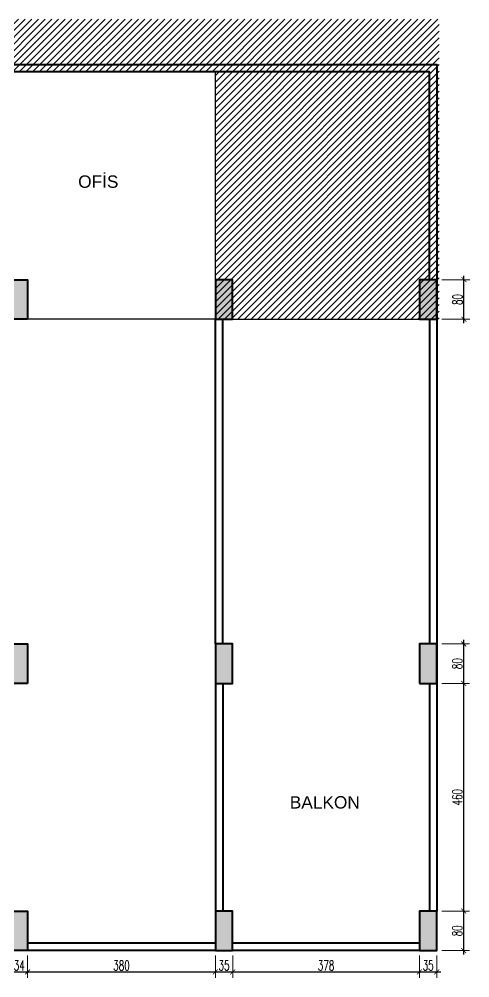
# Model space of a CAD drawing. Header units: millimetres. Extents: x 567392 to 582402, y 4512800 to 4518063.
# Drawn here: x 576047 to 576959, y 4516126 to 4518063 of the extents above; entities that cross this region are included whole.
import ezdxf

# ---------------------------------------------------------------- set-up
doc = ezdxf.new("R2010")
doc.units = ezdxf.units.MM
doc.layers.add('A-STRC-01', color=2, linetype='Continuous', lineweight=40)
for name, color, linetype in [('a_dim', 1, 'Continuous'), ('a_furn', 1, 'Continuous'), ('seramik', 251, 'Continuous')]:
    doc.layers.add(name, color=color, linetype=linetype)
doc.styles.add('OLCU', font='SIMPLEX.shx', dxfattribs={"width": 0.65})
doc.styles.get("Standard").update_dxf_attribs({"font": 'Arial.ttf'})
doc.dimstyles.new('OLCU-İC', dxfattribs={"dimtxt": 20, "dimasz": 10, "dimexe": 12, "dimexo": 10, "dimgap": 3, "dimtad": 1, "dimdec": 0, "dimdsep": 46, "dimtxsty": 'OLCU', "dimblk": 'ARCHTICK', "dimcen": 2, "dimdle": 8, "dimclrd": 73, "dimclre": 1, "dimclrt": 1, "dimadec": 0, "dimazin": 0, "dimtfac": 1, "dimtdec": 0, "dimtix": 1, "dimtmove": 2, "dimatfit": 3, "dimldrblk": 'DOT', "dimfxl": 100, "dimfxlon": 1, "dimtvp": 1, "dimtolj": 1, "dimlwd": -1, "dimlwe": 0, "dimarcsym": 0})

# ---------------------------------------------------------------- blocks, each defined once
blk = doc.blocks.new('_ArchTick')
at = {"const_width": 0.15}
blk.add_lwpolyline([(-0.5, -0.5), (0.5, 0.5)], dxfattribs=at)
blk = doc.blocks.new('*D121')
at = {"layer": 'a_dim', "color": 1, "lineweight": 0, "transparency": 16777216}
for p, q in [((576029.7, 4516170.7), (576029.7, 4516125.7)), ((576063.7, 4516170.7), (576063.7, 4516125.7))]:
    blk.add_line(p, q, dxfattribs=at)
at = {"layer": 'a_dim', "color": 73, "transparency": 16777216}
blk.add_line((576021.7, 4516137.7), (576071.7, 4516137.7), dxfattribs=at)
at = {"layer": 'Defpoints', "color": 0, "transparency": 16777216}
for p in [(576029.7, 4516180.7), (576063.7, 4516180.7), (576063.7, 4516137.7)]:
    blk.add_point(p, dxfattribs=at)
at = {"layer": 'a_dim', "color": 73, "transparency": 16777216, "xscale": 10, "yscale": 10, "zscale": 10, "rotation": 180}
blk.add_blockref('_ArchTick', (576029.7, 4516137.7), dxfattribs=at)
at = {"layer": 'a_dim', "color": 73, "transparency": 16777216, "xscale": 10, "yscale": 10, "zscale": 10}
blk.add_blockref('_ArchTick', (576063.7, 4516137.7), dxfattribs=at)
at = {"layer": 'a_dim', "color": 3, "transparency": 16777216, "insert": (576046.7, 4516150.7), "char_height": 20, "attachment_point": 5, "style": 'OLCU'}
blk.add_mtext('\\A1;34', dxfattribs=at)
blk = doc.blocks.new('_Dot')
at = {"color": 0, "linetype": 'ByBlock', "lineweight": -2}
blk.add_line((-0.5, 0), (-1, 0), dxfattribs=at)
at = {"color": 0, "linetype": 'ByBlock', "const_width": 0.5}
blk.add_lwpolyline([(-0.25, 0, 1), (0.25, 0, 1)], format="xyb", close=True, dxfattribs=at)
blk = doc.blocks.new('*D122')
at = {"layer": 'a_dim', "color": 1, "lineweight": 0, "transparency": 16777216}
for p, q in [((576063.7, 4516170.7), (576063.7, 4516125.7)), ((576443.7, 4516170.7), (576443.7, 4516125.7))]:
    blk.add_line(p, q, dxfattribs=at)
at = {"layer": 'a_dim', "color": 73, "transparency": 16777216}
blk.add_line((576055.7, 4516137.7), (576451.7, 4516137.7), dxfattribs=at)
at = {"layer": 'Defpoints', "color": 0, "transparency": 16777216}
for p in [(576063.7, 4516180.7), (576443.7, 4516180.7), (576443.7, 4516137.7)]:
    blk.add_point(p, dxfattribs=at)
at = {"layer": 'a_dim', "color": 73, "transparency": 16777216, "xscale": 10, "yscale": 10, "zscale": 10, "rotation": 180}
blk.add_blockref('_ArchTick', (576063.7, 4516137.7), dxfattribs=at)
at = {"layer": 'a_dim', "color": 73, "transparency": 16777216, "xscale": 10, "yscale": 10, "zscale": 10}
blk.add_blockref('_ArchTick', (576443.7, 4516137.7), dxfattribs=at)
at = {"layer": 'a_dim', "color": 3, "transparency": 16777216, "insert": (576253.7, 4516150.7), "char_height": 20, "attachment_point": 5, "style": 'OLCU'}
blk.add_mtext('\\A1;380', dxfattribs=at)
blk = doc.blocks.new('*D123')
at = {"layer": 'a_dim', "color": 1, "lineweight": 0, "transparency": 16777216}
for p, q in [((576443.7, 4516170.7), (576443.7, 4516125.7)), ((576478.7, 4516170.7), (576478.7, 4516125.7))]:
    blk.add_line(p, q, dxfattribs=at)
at = {"layer": 'a_dim', "color": 73, "transparency": 16777216}
blk.add_line((576435.7, 4516137.7), (576486.7, 4516137.7), dxfattribs=at)
at = {"layer": 'Defpoints', "color": 0, "transparency": 16777216}
for p in [(576443.7, 4516180.7), (576478.7, 4516180.7), (576478.7, 4516137.7)]:
    blk.add_point(p, dxfattribs=at)
at = {"layer": 'a_dim', "color": 73, "transparency": 16777216, "xscale": 10, "yscale": 10, "zscale": 10, "rotation": 180}
blk.add_blockref('_ArchTick', (576443.7, 4516137.7), dxfattribs=at)
at = {"layer": 'a_dim', "color": 73, "transparency": 16777216, "xscale": 10, "yscale": 10, "zscale": 10}
blk.add_blockref('_ArchTick', (576478.7, 4516137.7), dxfattribs=at)
at = {"layer": 'a_dim', "color": 3, "transparency": 16777216, "insert": (576461.2, 4516150.7), "char_height": 20, "attachment_point": 5, "style": 'OLCU'}
blk.add_mtext('\\A1;35', dxfattribs=at)
blk = doc.blocks.new('*D124')
at = {"layer": 'a_dim', "color": 1, "lineweight": 0, "transparency": 16777216}
for p, q in [((576478.7, 4516170.7), (576478.7, 4516125.7)), ((576856.7, 4516170.7), (576856.7, 4516125.7))]:
    blk.add_line(p, q, dxfattribs=at)
at = {"layer": 'a_dim', "color": 73, "transparency": 16777216}
blk.add_line((576470.7, 4516137.7), (576864.7, 4516137.7), dxfattribs=at)
at = {"layer": 'Defpoints', "color": 0, "transparency": 16777216}
for p in [(576478.7, 4516180.7), (576856.7, 4516180.7), (576856.7, 4516137.7)]:
    blk.add_point(p, dxfattribs=at)
at = {"layer": 'a_dim', "color": 73, "transparency": 16777216, "xscale": 10, "yscale": 10, "zscale": 10, "rotation": 180}
blk.add_blockref('_ArchTick', (576478.7, 4516137.7), dxfattribs=at)
at = {"layer": 'a_dim', "color": 73, "transparency": 16777216, "xscale": 10, "yscale": 10, "zscale": 10}
blk.add_blockref('_ArchTick', (576856.7, 4516137.7), dxfattribs=at)
at = {"layer": 'a_dim', "color": 3, "transparency": 16777216, "insert": (576667.7, 4516150.7), "char_height": 20, "attachment_point": 5, "style": 'OLCU'}
blk.add_mtext('\\A1;378', dxfattribs=at)
blk = doc.blocks.new('*D125')
at = {"layer": 'a_dim', "color": 1, "lineweight": 0, "transparency": 16777216}
for p, q in [((576856.7, 4516170.7), (576856.7, 4516125.7)), ((576891.7, 4516170.7), (576891.7, 4516125.7))]:
    blk.add_line(p, q, dxfattribs=at)
at = {"layer": 'a_dim', "color": 73, "transparency": 16777216}
blk.add_line((576848.7, 4516137.7), (576899.7, 4516137.7), dxfattribs=at)
at = {"layer": 'Defpoints', "color": 0, "transparency": 16777216}
for p in [(576856.7, 4516180.7), (576891.7, 4516180.7), (576891.7, 4516137.7)]:
    blk.add_point(p, dxfattribs=at)
at = {"layer": 'a_dim', "color": 73, "transparency": 16777216, "xscale": 10, "yscale": 10, "zscale": 10, "rotation": 180}
blk.add_blockref('_ArchTick', (576856.7, 4516137.7), dxfattribs=at)
at = {"layer": 'a_dim', "color": 73, "transparency": 16777216, "xscale": 10, "yscale": 10, "zscale": 10}
blk.add_blockref('_ArchTick', (576891.7, 4516137.7), dxfattribs=at)
at = {"layer": 'a_dim', "color": 3, "transparency": 16777216, "insert": (576874.2, 4516150.7), "char_height": 20, "attachment_point": 5, "style": 'OLCU'}
blk.add_mtext('\\A1;35', dxfattribs=at)
blk = doc.blocks.new('*D126')
at = {"layer": 'a_dim', "color": 1, "lineweight": 0, "transparency": 16777216}
for p, q in [((576901.7, 4516260.7), (576958.2, 4516260.7)), ((576901.7, 4516180.7), (576958.2, 4516180.7))]:
    blk.add_line(p, q, dxfattribs=at)
at = {"layer": 'a_dim', "color": 73, "transparency": 16777216}
blk.add_line((576946.2, 4516172.7), (576946.2, 4516268.7), dxfattribs=at)
at = {"layer": 'Defpoints', "color": 0, "transparency": 16777216}
for p in [(576891.7, 4516260.7), (576946.2, 4516260.7), (576891.7, 4516180.7)]:
    blk.add_point(p, dxfattribs=at)
at = {"layer": 'a_dim', "color": 73, "transparency": 16777216, "xscale": 10, "yscale": 10, "zscale": 10}
for p, rotation in [((576946.2, 4516260.7), 90), ((576946.2, 4516180.7), 270)]:
    blk.add_blockref('_ArchTick', p, dxfattribs=dict(at, rotation=rotation))
at = {"layer": 'a_dim', "color": 3, "transparency": 16777216, "insert": (576933.2, 4516220.7), "char_height": 20, "attachment_point": 5, "rotation": 90, "style": 'OLCU'}
blk.add_mtext('\\A1;80', dxfattribs=at)
blk = doc.blocks.new('*D127')
at = {"layer": 'a_dim', "color": 73, "transparency": 16777216}
blk.add_line((576946.2, 4516252.7), (576946.2, 4516728.7), dxfattribs=at)
at = {"layer": 'a_dim', "color": 1, "lineweight": 0, "transparency": 16777216}
for p, q in [((576901.7, 4516720.7), (576958.2, 4516720.7)), ((576901.7, 4516260.7), (576958.2, 4516260.7))]:
    blk.add_line(p, q, dxfattribs=at)
at = {"layer": 'Defpoints', "color": 0, "transparency": 16777216}
for p in [(576891.7, 4516720.7), (576946.2, 4516720.7), (576891.7, 4516260.7)]:
    blk.add_point(p, dxfattribs=at)
at = {"layer": 'a_dim', "color": 73, "transparency": 16777216, "xscale": 10, "yscale": 10, "zscale": 10}
for p, rotation in [((576946.2, 4516720.7), 90), ((576946.2, 4516260.7), 270)]:
    blk.add_blockref('_ArchTick', p, dxfattribs=dict(at, rotation=rotation))
at = {"layer": 'a_dim', "color": 3, "transparency": 16777216, "insert": (576933.2, 4516490.7), "char_height": 20, "attachment_point": 5, "rotation": 90, "style": 'OLCU'}
blk.add_mtext('\\A1;460', dxfattribs=at)
blk = doc.blocks.new('*D128')
at = {"layer": 'a_dim', "color": 1, "lineweight": 0, "transparency": 16777216}
for p, q in [((576901.7, 4516800.7), (576958.2, 4516800.7)), ((576901.7, 4516720.7), (576958.2, 4516720.7))]:
    blk.add_line(p, q, dxfattribs=at)
at = {"layer": 'a_dim', "color": 73, "transparency": 16777216}
blk.add_line((576946.2, 4516712.7), (576946.2, 4516808.7), dxfattribs=at)
at = {"layer": 'Defpoints', "color": 0, "transparency": 16777216}
for p in [(576891.7, 4516800.7), (576946.2, 4516800.7), (576891.7, 4516720.7)]:
    blk.add_point(p, dxfattribs=at)
at = {"layer": 'a_dim', "color": 73, "transparency": 16777216, "xscale": 10, "yscale": 10, "zscale": 10}
for p, rotation in [((576946.2, 4516800.7), 90), ((576946.2, 4516720.7), 270)]:
    blk.add_blockref('_ArchTick', p, dxfattribs=dict(at, rotation=rotation))
at = {"layer": 'a_dim', "color": 3, "transparency": 16777216, "insert": (576933.2, 4516760.7), "char_height": 20, "attachment_point": 5, "rotation": 90, "style": 'OLCU'}
blk.add_mtext('\\A1;80', dxfattribs=at)
blk = doc.blocks.new('*D129')
at = {"layer": 'a_dim', "color": 1, "lineweight": 0, "transparency": 16777216}
for p, q in [((576901.7, 4517536.7), (576958.6, 4517536.7)), ((576901.7, 4517456.7), (576958.6, 4517456.7))]:
    blk.add_line(p, q, dxfattribs=at)
at = {"layer": 'a_dim', "color": 73, "transparency": 16777216}
blk.add_line((576946.6, 4517448.7), (576946.6, 4517544.7), dxfattribs=at)
at = {"layer": 'Defpoints', "color": 0, "transparency": 16777216}
for p in [(576891.7, 4517536.7), (576946.6, 4517536.7), (576891.7, 4517456.7)]:
    blk.add_point(p, dxfattribs=at)
at = {"layer": 'a_dim', "color": 73, "transparency": 16777216, "xscale": 10, "yscale": 10, "zscale": 10}
for p, rotation in [((576946.6, 4517536.7), 90), ((576946.6, 4517456.7), 270)]:
    blk.add_blockref('_ArchTick', p, dxfattribs=dict(at, rotation=rotation))
at = {"layer": 'a_dim', "color": 3, "transparency": 16777216, "insert": (576933.6, 4517496.7), "char_height": 20, "attachment_point": 5, "rotation": 90, "style": 'OLCU'}
blk.add_mtext('\\A1;80', dxfattribs=at)
blk = doc.blocks.new('koln_1')
at = {"layer": 'A-STRC-01'}
h = blk.add_hatch(color=256, dxfattribs=at)
h.dxf.hatch_style = 1
h.paths.add_polyline_path([(-2495, 1276), (-2530, 1276), (-2530, 1356), (-2495, 1356)])
h = blk.add_hatch(color=256, dxfattribs=at)
h.dxf.hatch_style = 1
h.paths.add_polyline_path([(-2064, 1276), (-2099, 1276), (-2099, 1356), (-2064, 1356)])
h = blk.add_hatch(color=256, dxfattribs=at)
h.dxf.hatch_style = 1
h.paths.add_polyline_path([(-1688, 1356), (-1653, 1356), (-1653, 1276), (-1688, 1276)])
h = blk.add_hatch(color=256, dxfattribs=at)
h.dxf.hatch_style = 1
h.paths.add_polyline_path([(-1238, 1276), (-1275, 1276), (-1275, 1356), (-1238, 1356)])
h.paths.add_polyline_path([(-828, 1276), (-862, 1276), (-862, 1356), (-828, 1356)])
h.paths.add_polyline_path([(-448, 1276), (-413, 1276), (-413, 1356), (-448, 1356)])
h.paths.add_polyline_path([(-35, 1276), (0, 1276), (0, 1356), (-35, 1356)])
h.paths.add_polyline_path([(-35, 540), (0, 540), (0, 620), (-35, 620)])
h.paths.add_polyline_path([(-448, 540), (-413, 540), (-413, 620), (-448, 620)])
h.paths.add_polyline_path([(-828, 540), (-862, 540), (-862, 620), (-828, 620)])
h.paths.add_polyline_path([(-1238, 540), (-1275, 540), (-1275, 620), (-1238, 620)])
h.paths.add_polyline_path([(-1238, 0), (-1275, 0), (-1275, 80), (-1238, 80)])
h.paths.add_polyline_path([(-828, 0), (-862, 0), (-862, 80), (-828, 80)])
h.paths.add_polyline_path([(-448, 0), (-413, 0), (-413, 80), (-448, 80)])
h.paths.add_polyline_path([(-35, 0), (0, 0), (0, 80), (-35, 80)])
h = blk.add_hatch(color=256, dxfattribs=at)
h.dxf.hatch_style = 1
h.paths.add_polyline_path([(-2495, 540), (-2530, 540), (-2530, 620), (-2495, 620)])
h = blk.add_hatch(color=256, dxfattribs=at)
h.dxf.hatch_style = 1
h.paths.add_polyline_path([(-2064, 540), (-2099, 540), (-2099, 620), (-2064, 620)])
h = blk.add_hatch(color=256, dxfattribs=at)
h.dxf.hatch_style = 1
h.paths.add_polyline_path([(-1688, 620), (-1653, 620), (-1653, 540), (-1688, 540)])
h = blk.add_hatch(color=256, dxfattribs=at)
h.dxf.hatch_style = 1
h.paths.add_polyline_path([(-2495, 0), (-2530, 0), (-2530, 80), (-2495, 80)])
h = blk.add_hatch(color=256, dxfattribs=at)
h.dxf.hatch_style = 1
h.paths.add_polyline_path([(-2064, 0), (-2099, 0), (-2099, 80), (-2064, 80)])
h = blk.add_hatch(color=256, dxfattribs=at)
h.dxf.hatch_style = 1
h.paths.add_polyline_path([(-1688, 80), (-1653, 80), (-1653, 0), (-1688, 0)])
at = {"layer": 'A-STRC-01', "color": 3}
for points in [[(-2495, 1276), (-2530, 1276), (-2530, 1356), (-2495, 1356)], [(-2064, 1276), (-2099, 1276), (-2099, 1356), (-2064, 1356)], [(-1688, 1356), (-1653, 1356), (-1653, 1276), (-1688, 1276)], [(-1238, 1276), (-1275, 1276), (-1275, 1356), (-1238, 1356)], [(-828, 1276), (-862, 1276), (-862, 1356), (-828, 1356)], [(-448, 1276), (-413, 1276), (-413, 1356), (-448, 1356)], [(-35, 1276), (0, 1276), (0, 1356), (-35, 1356)], [(-2495, 540), (-2530, 540), (-2530, 620), (-2495, 620)], [(-2064, 540), (-2099, 540), (-2099, 620), (-2064, 620)], [(-1688, 620), (-1653, 620), (-1653, 540), (-1688, 540)], [(-1238, 540), (-1275, 540), (-1275, 620), (-1238, 620)], [(-828, 540), (-862, 540), (-862, 620), (-828, 620)], [(-448, 540), (-413, 540), (-413, 620), (-448, 620)], [(-35, 540), (0, 540), (0, 620), (-35, 620)], [(-2495, 0), (-2530, 0), (-2530, 80), (-2495, 80)], [(-2064, 0), (-2099, 0), (-2099, 80), (-2064, 80)], [(-1688, 80), (-1653, 80), (-1653, 0), (-1688, 0)], [(-1238, 0), (-1275, 0), (-1275, 80), (-1238, 80)], [(-828, 0), (-862, 0), (-862, 80), (-828, 80)], [(-448, 0), (-413, 0), (-413, 80), (-448, 80)], [(-35, 0), (0, 0), (0, 80), (-35, 80)]]:
    blk.add_lwpolyline(points, close=True, dxfattribs=at)

msp = doc.modelspace()

# ---------------------------------------------------------------- hatches: boundary and pattern name
h = msp.add_hatch()
h.set_pattern_fill('ANSI31', color=256, scale=3, angle=-63.731463)
h.set_pattern_definition([(45, (571410.925, 4515449.496), (-6.735192, 6.735192), [])])
h.paths.add_polyline_path([(574376.734, 4516180.735), (574376.567, 4517956.735), (575616.65, 4517956.735), (575619.65, 4517956.735), (576443.65, 4517956.735), (576443.65, 4517926.528), (576443.65, 4517456.735), (576896.65, 4517456.735), (576896.65, 4518063.349), (574276.165, 4518063.349), (574276.165, 4516180.735)])

# ---------------------------------------------------------------- linework, layer by layer
msp.add_lwpolyline([(576443.65, 4517456.735), (576029.65, 4517456.735), (576029.65, 4517956.735)])
at = {"const_width": 3}
msp.add_lwpolyline([(576443.65, 4517956.735), (576443.65, 4517456.735), (576874.15, 4517456.735)], dxfattribs=at)
at = {"layer": 'A-STRC-01'}
for points in [[(574361.65, 4516260.735), (574361.65, 4517971.735), (576891.65, 4517971.735), (576891.65, 4516260.735)], [(576876.65, 4517536.735), (576876.65, 4517956.735), (574376.65, 4517956.735), (574376.65, 4517536.735)], [(576876.65, 4517456.735), (576876.65, 4516800.735)], [(576876.65, 4516720.735), (576876.65, 4516260.735)], [(576443.65, 4516195.735), (576063.65, 4516195.735)], [(576443.65, 4516180.735), (576063.65, 4516180.735)], [(576856.65, 4516195.735), (576478.65, 4516195.735)], [(576856.65, 4516180.735), (576478.65, 4516180.735)]]:
    msp.add_lwpolyline(points, dxfattribs=at)
at = {"layer": 'A-STRC-01', "color": 3}
for points in [[(576443.65, 4516800.735), (576443.65, 4517456.735)], [(576458.65, 4516800.735), (576458.65, 4517456.735)], [(576443.65, 4516720.735), (576443.65, 4516260.735)], [(576458.65, 4516720.735), (576458.65, 4516260.735)]]:
    msp.add_lwpolyline(points, dxfattribs=at)
at = {"layer": 'seramik'}
msp.add_lwpolyline([(576443.65, 4517456.735), (575616.65, 4517456.735), (575616.65, 4516720.735), (574827.65, 4516720.735), (574827.65, 4516180.735), (576443.65, 4516180.735)], close=True, dxfattribs=at)

# ---------------------------------------------------------------- block references
at = {"layer": 'A-STRC-01'}
msp.add_blockref('koln_1', (576891.65, 4516180.735), dxfattribs=at)

# ---------------------------------------------------------------- texts
at = {"layer": 'a_furn', "char_height": 25, "attachment_point": 1}
for s, insert in [('OFİS', (576166.062, 4517747.506)), ('BALKON', (576594.275, 4516492.889))]:
    msp.add_mtext_dynamic_manual_height_columns(s, width=211.35787, gutter_width=12.5, heights=[0], dxfattribs=dict(at, insert=insert))

# ---------------------------------------------------------------- dimensions: what is measured, and where the dimension line sits
at = {"layer": 'a_dim'}
for base, p1, p2, picture, middle in [((576946.568, 4517536.735), (576891.65, 4517456.735), (576891.65, 4517536.735), '*D129', (576933.568, 4517496.735)), ((576946.151, 4516800.735), (576891.65, 4516720.735), (576891.65, 4516800.735), '*D128', (576933.151, 4516760.735)), ((576946.151, 4516720.735), (576891.65, 4516260.735), (576891.65, 4516720.735), '*D127', (576933.151, 4516490.735)), ((576946.151, 4516260.735), (576891.65, 4516180.735), (576891.65, 4516260.735), '*D126', (576933.151, 4516220.735))]:
    dim = msp.add_linear_dim(base=base, p1=p1, p2=p2, angle=90, dimstyle='OLCU-İC', override={"dimclrt": 3}, dxfattribs=at)
    dim.commit()
    dim.dimension.update_dxf_attribs({"geometry": picture, "text_midpoint": middle})
for base, p1, p2, picture, middle in [((576063.65, 4516137.74), (576029.65, 4516180.735), (576063.65, 4516180.735), '*D121', (576046.65, 4516150.74)), ((576443.65, 4516137.74), (576063.65, 4516180.735), (576443.65, 4516180.735), '*D122', (576253.65, 4516150.74)), ((576478.65, 4516137.74), (576443.65, 4516180.735), (576478.65, 4516180.735), '*D123', (576461.15, 4516150.74)), ((576856.65, 4516137.74), (576478.65, 4516180.735), (576856.65, 4516180.735), '*D124', (576667.65, 4516150.74)), ((576891.65, 4516137.74), (576856.65, 4516180.735), (576891.65, 4516180.735), '*D125', (576874.15, 4516150.74))]:
    dim = msp.add_linear_dim(base=base, p1=p1, p2=p2, dimstyle='OLCU-İC', override={"dimclrt": 3}, dxfattribs=at)
    dim.commit()
    dim.dimension.update_dxf_attribs({"geometry": picture, "text_midpoint": middle})

doc.saveas('drawing.dxf')
